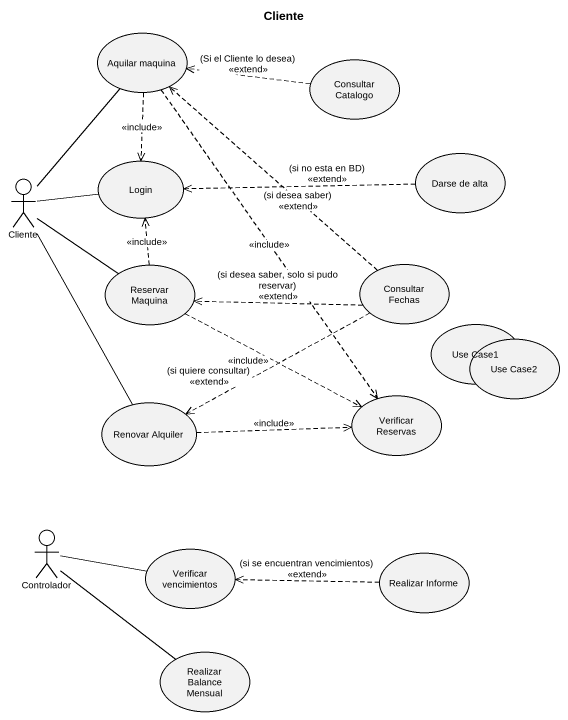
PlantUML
@startuml
title Cliente
usecase "Aquilar maquina" as Aquilar_maquina
usecase "Consultar Catalogo" as Consultar_Catalogo
actor Cliente
usecase Login
usecase "Darse de alta" as Darse_de_alta
usecase "Reservar Maquina" as Reservar_Maquina
usecase "Consultar Fechas" as Consultar_Fechas
usecase "Use Case1" as Use_Case1
usecase "Use Case2" as Use_Case2
usecase "Renovar Alquiler" as Renovar_Alquiler
usecase "Verificar Reservas" as Verificar_Reservas
actor Controlador
usecase "Verificar vencimientos" as Verificar_vencimientos
usecase "Realizar Informe" as Realizar_Informe
usecase "Realizar Balance Mensual" as Realizar_Balance_Mensual
Aquilar_maquina ..> Login : <<include>>
Aquilar_maquina ..> Verificar_Reservas : <<include>>
Consultar_Catalogo .left.> Aquilar_maquina : (Si el Cliente lo desea)\n<<extend>>
Cliente -up- Aquilar_maquina
Cliente -right- Login
Cliente -- Reservar_Maquina
Cliente -- Renovar_Alquiler
Darse_de_alta .left.> Login : (si no esta en BD)\n<<extend>>
Reservar_Maquina .up.> Login : <<include>>
Reservar_Maquina .right.> Verificar_Reservas : <<include>>
Consultar_Fechas .up.> Aquilar_maquina : (si desea saber)\n<<extend>>
Consultar_Fechas .left.> Reservar_Maquina : (si desea saber, solo si pudo reservar)\n<<extend>>
Consultar_Fechas .left.> Renovar_Alquiler : (si quiere consultar)\n<<extend>>
Renovar_Alquiler .right.> Verificar_Reservas : <<include>>
Controlador -right- Verificar_vencimientos
Controlador -- Realizar_Balance_Mensual
Realizar_Informe .left.> Verificar_vencimientos : (si se encuentran vencimientos)\n<<extend>>
@enduml
